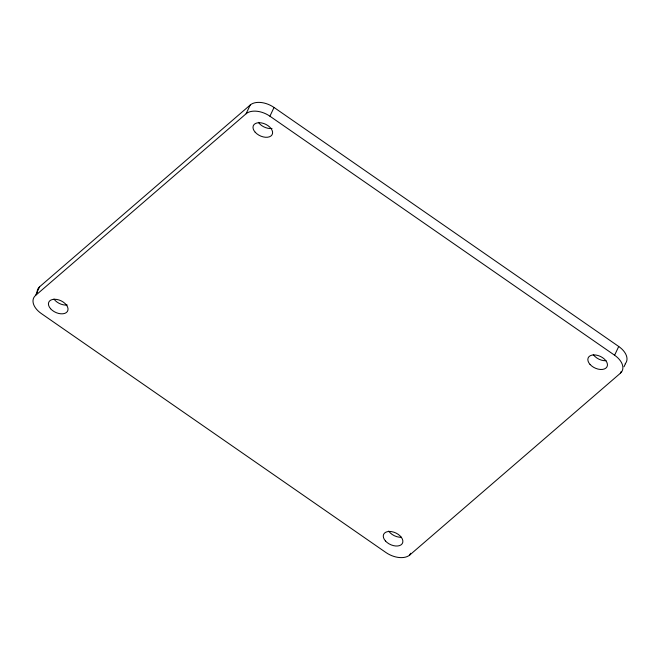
<?xml version="1.0" encoding="UTF-8"?>
<svg xmlns="http://www.w3.org/2000/svg" width="660" height="660" viewBox="0 0 660 660"><rect width="100%" height="100%" fill="white"/><g stroke="black" fill="none" stroke-linecap="round" stroke-linejoin="round"><path stroke-width="0.99" d="M621.176 371.514L620.351 373.263L409.769 555.002A18.381 11.294 25.2 0 1 385.968 552.544L41.275 313.516A18.381 11.294 25.2 0 1 35.533 295.482L39.649 286.737L250.231 104.998A18.381 11.294 25.2 0 1 274.032 107.456L618.725 346.483A18.381 11.294 25.2 0 1 625.218 363.775M35.533 295.482L246.114 113.751L250.231 104.998M246.114 113.751A18.381 11.294 25.2 0 1 269.915 116.201L274.032 107.456M409.769 555.002L410.586 553.253M620.351 373.263A18.381 11.294 25.2 0 0 614.608 355.228L618.725 346.483M624.013 366.762L625.383 363.841M269.915 116.201L614.608 355.228M37.117 292.669A18.381 11.294 25.2 0 1 39.649 286.737M401.47 537.265A10.411 6.394 25.2 0 1 388.69 531.086M67.246 305.011A10.411 6.394 25.2 0 1 53.963 299.054M606.045 360.723A10.411 6.394 25.2 0 1 593.266 354.544M272.011 128.436A10.411 6.394 25.2 0 1 258.423 122.347M385.465 540.969A10.411 6.394 25.2 0 0 402.237 543.65A10.411 6.394 25.2 0 0 391.537 531.622A10.411 6.394 25.2 0 0 385.465 540.969M50.622 308.773A10.411 6.394 25.2 0 0 67.394 311.454A10.411 6.394 25.2 0 0 56.694 299.425A10.411 6.394 25.2 0 0 50.622 308.773M590.032 364.419A10.411 6.394 25.2 0 0 606.812 367.108A10.411 6.394 25.2 0 0 596.104 355.072A10.411 6.394 25.2 0 0 590.032 364.419M255.189 132.223A10.411 6.394 25.2 0 0 271.969 134.912A10.411 6.394 25.2 0 0 261.261 122.875A10.411 6.394 25.2 0 0 255.189 132.223"/></g></svg>
